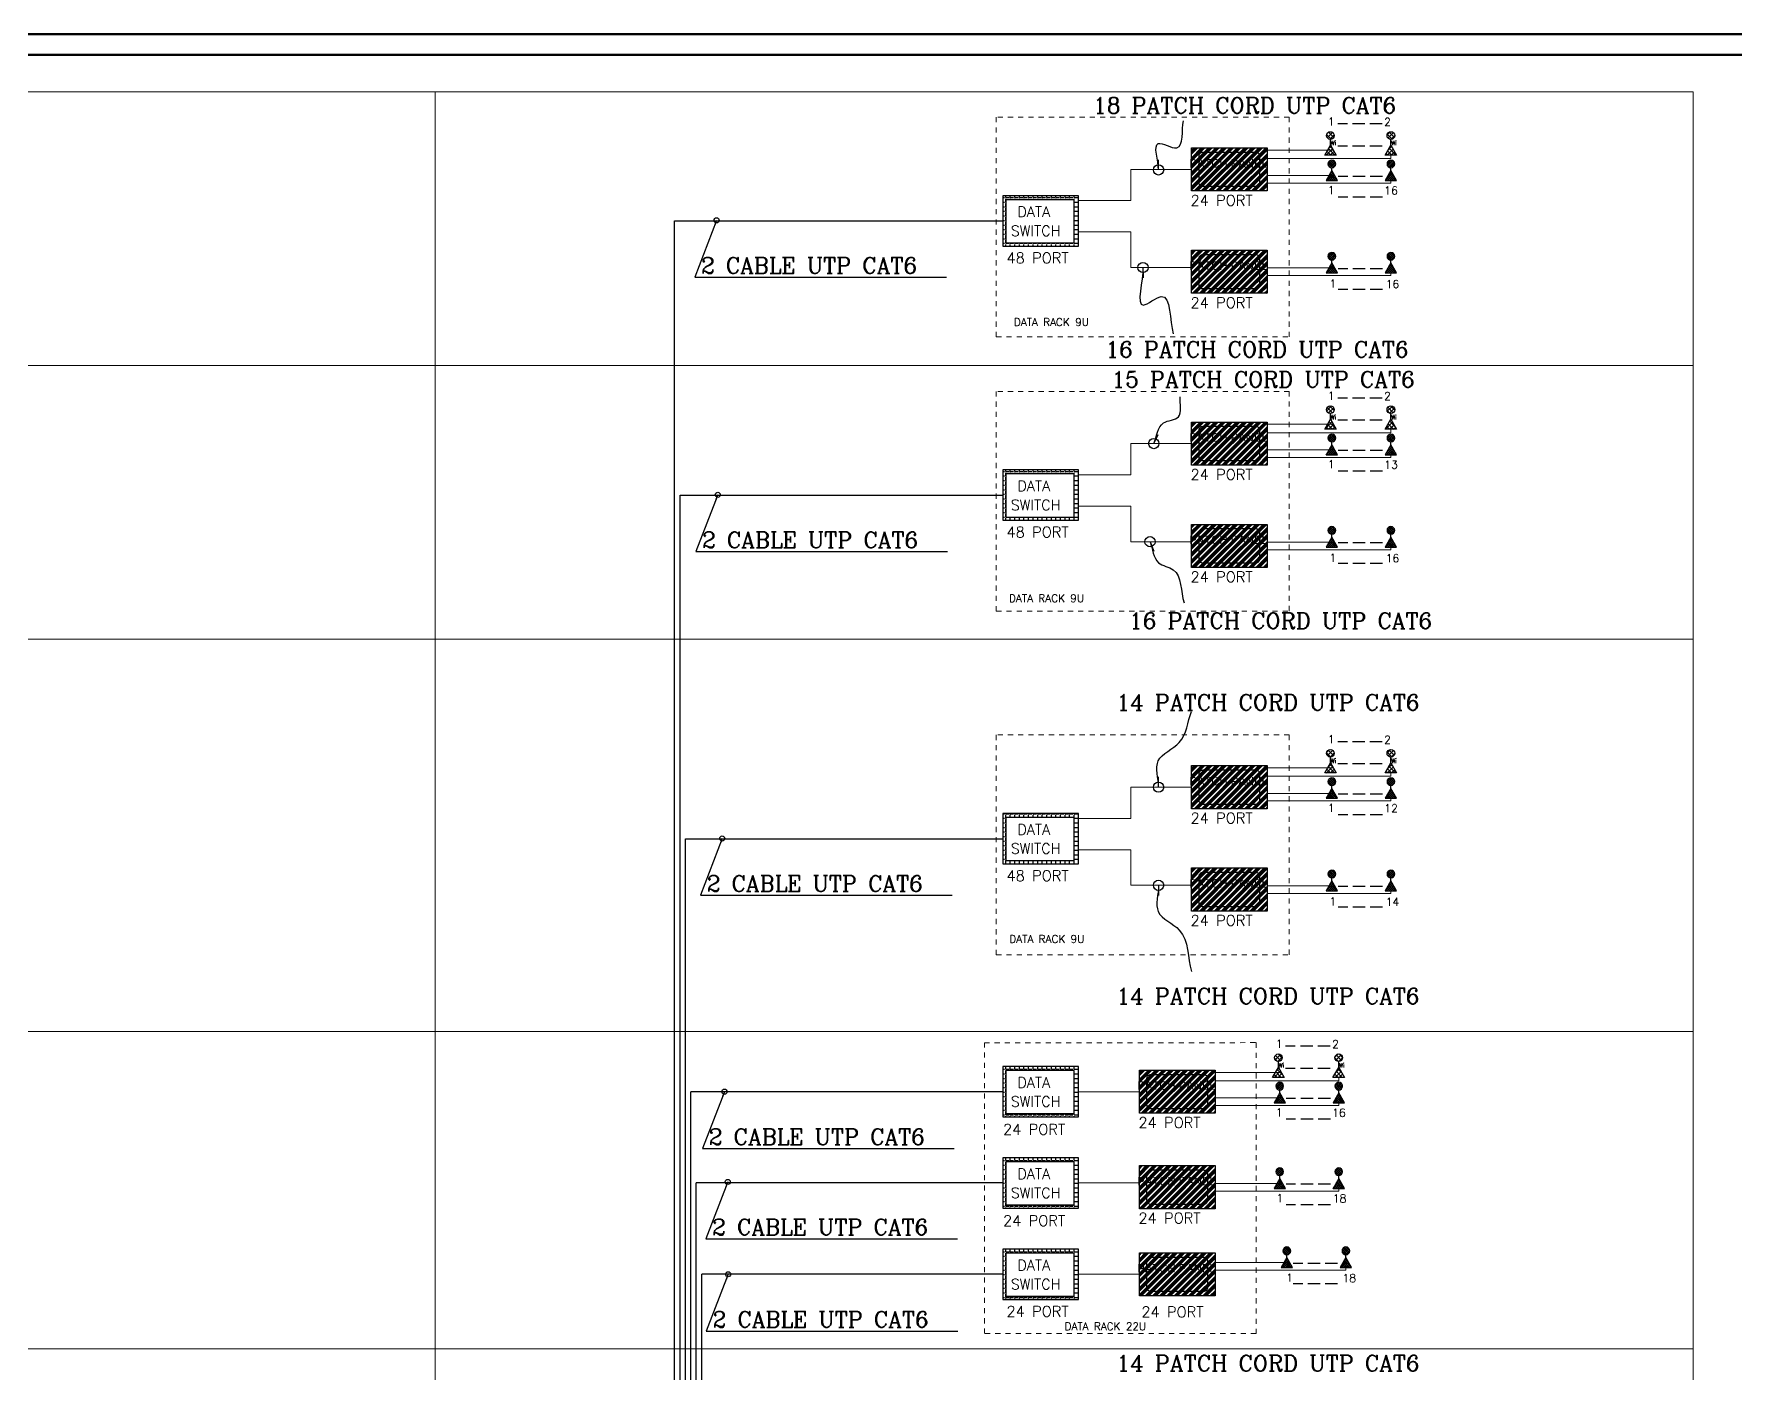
# Model space of a CAD drawing. Extents: x 846 to 947, y 421 to 797.
# Drawn here: x 879.64 to 912.92, y 461.68 to 487.89 of the extents above; entities that cross this region are included whole.
import ezdxf

# ---------------------------------------------------------------- set-up
doc = ezdxf.new("R2010")
doc.units = 0
doc.header["$MEASUREMENT"] = 0
doc.header["$PDMODE"] = 35
doc.linetypes.add('ACAD_ISO02W100', pattern=[15, 12, -3])
doc.linetypes.add('HIDDEN', pattern=[0.375, 0.25, -0.125])
doc.layers.get('0').update_dxf_attribs({"color": 252, "linetype": 'CONTINUOUS', "lineweight": 30})
doc.layers.get('Defpoints').update_dxf_attribs({"linetype": 'CONTINUOUS'})
for name, color, linetype in [('AR-1DIM-IN', 43, 'CONTINUOUS'), ('LC', 3, 'CONTINUOUS'), ('T-DATA', 135, 'CONTINUOUS'), ('TEL-DATA &TV', 135, 'CONTINUOUS'), ('WIRELESS', 121, 'CONTINUOUS')]:
    doc.layers.add(name, color=color, linetype=linetype)
for name, color, linetype, lineweight in [('TELEPHONE', 4, 'CONTINUOUS', 9), ('UG-BORDER', 20, 'CONTINUOUS', 80), ('WIRRING', 3, 'CONTINUOUS', 5)]:
    doc.layers.add(name, color=color, linetype=linetype, lineweight=lineweight)
doc.styles.add('08-M-BLDG-1_100', font='romans.shx', dxfattribs={"width": 0.75, "height": 300})
doc.styles.add('ARAB-7', font='arab-7.shx')
doc.styles.add('ROMANT', font='romant', dxfattribs={"height": 0.5})
doc.styles.add('WALEED', font='romanc.shx', dxfattribs={"height": 210})
doc.dimstyles.new('DIM-100-IN', dxfattribs={"dimtxt": 0.22, "dimasz": 0.1, "dimexe": 0.15, "dimexo": 2, "dimgap": 0.1, "dimtad": 0, "dimzin": 1, "dimdsep": 46, "dimtxsty": 'ARAB-7', "dimblk1": 'DIM-ST-IN', "dimblk2": 'DIM-ST-IN', "dimsah": 1, "dimcen": 2.5, "dimse1": 1, "dimse2": 1, "dimclre": 8, "dimclrt": 4, "dimadec": 0, "dimazin": 0, "dimtfac": 1, "dimtmove": 2, "dimatfit": 3, "dimldrblk": 'DIM-ST-IN', "dimfxl": 1, "dimtolj": 1, "dimtzin": 0, "dimarcsym": 0})
doc.dimstyles.get("Standard").update_dxf_attribs({"dimtxt": 0.12, "dimasz": 0.05, "dimexe": 0.18, "dimexo": 0.0625, "dimgap": 0.09, "dimtad": 0, "dimtih": 1, "dimtoh": 1, "dimzin": 0, "dimdsep": 46, "dimtxsty": 'Standard', "dimblk": 'DOT', "dimcen": 0.09, "dimadec": 0, "dimazin": 0, "dimtfac": 1, "dimtofl": 0, "dimtmove": 0, "dimatfit": 3, "dimldrblk": 'DOT', "dimfxl": 1, "dimtolj": 1, "dimtzin": 0, "dimarcsym": 0})

# ---------------------------------------------------------------- blocks, each defined once
blk = doc.blocks.new('DIM-ST-IN')
at = {"layer": 'AR-1DIM-IN', "color": 252, "ltscale": 0.05}
blk.add_line((0, 2.34), (0, -2.34), dxfattribs=at)
at = {"layer": 'AR-1DIM-IN', "ltscale": 0.05, "const_width": 0.515}
blk.add_lwpolyline([(0.26, 0, 1), (-0.26, 0, 1)], format="xyb", close=True, dxfattribs=at)
at = {"layer": 'Defpoints', "color": 0, "linetype": 'ByBlock'}
blk.add_point((0, 1.82), dxfattribs=at)
blk = doc.blocks.new('PATCH PANEL')
h = blk.add_hatch()
h.set_pattern_fill('ANSI34', color=23, scale=0.01, style=0)
h.set_pattern_definition([(45, (-1.42027, 0), (-0.134704, 0.134704), []), (45, (-1.37536, 0), (-0.134704, 0.134704), []), (45, (-1.33046, 0), (-0.134704, 0.134704), []), (45, (-1.28556, 0), (-0.134704, 0.134704), [])])
h.paths.add_polyline_path([(-1.42, 1.616), (-1.42, 0), (1.42, 0), (1.42, 1.616)])
h.paths.add_polyline_path([(-0.79, 1.218), (0.733, 1.218), (0.733, 0.403), (-0.79, 0.403)], flags=24)
at = {"layer": 'TEL-DATA &TV', "color": 3}
blk.add_lwpolyline([(-1.42, 1.616), (1.42, 1.616), (1.42, 0), (-1.42, 0)], close=True, dxfattribs=at)
at = {"layer": 'TEL-DATA &TV', "color": 2}
blk.add_lwpolyline([(-0.985, 1.455), (0.985, 1.455, -0.414214), (1.136, 1.304), (1.136, 0.312, -0.414214), (0.985, 0.162), (-0.985, 0.162, -0.414214), (-1.136, 0.312), (-1.136, 1.304, -0.414214)], format="xyb", close=True, dxfattribs=at)
at = {"layer": 'TEL-DATA &TV', "insert": (-0.028, 1.195), "char_height": 0.09052, "width": 3.27608, "attachment_point": 2}
blk.add_mtext('{\\H3.5x;\\C7;PATCH PANEL}', dxfattribs=at)
blk = doc.blocks.new('DATA SWITCH')
at = {"layer": 'T-DATA'}
h = blk.add_hatch(dxfattribs=at)
h.set_pattern_fill('ANGLE', color=3, scale=0.005, style=0)
h.set_pattern_definition([(0, (-35426.49308, 44693.405722), (0, 0.034925), [0.0254, -0.009525]), (90, (-35426.49308, 44693.405722), (-0.034925, 0), [0.0254, -0.009525])])
h.paths.add_polyline_path([(0.29, 0), (-0.29, 0), (-0.29, -0.385), (0.29, -0.385)])
h.paths.add_polyline_path([(0.257, -0.03), (-0.266, -0.03), (-0.266, -0.36), (0.257, -0.36)], flags=16)
h.paths.add_polyline_path([(-0.238, -0.328), (0.237, -0.328), (0.237, -0.208), (-0.238, -0.208)], flags=8)
h.paths.add_polyline_path([(-0.19, -0.182), (0.147, -0.182), (0.147, -0.062), (-0.19, -0.062)], flags=8)
at = {"layer": 'T-DATA', "color": 3}
for points in [[(0.29, 0), (-0.29, 0), (-0.29, -0.385), (0.29, -0.385)], [(0.257, -0.03), (-0.266, -0.03), (-0.266, -0.36), (0.257, -0.36)]]:
    blk.add_lwpolyline(points, close=True, dxfattribs=at)
at = {"layer": 'T-DATA', "color": 7, "style": 'ROMANT'}
for s, p in [('DATA', (-0.178, -0.162)), ('SWITCH', (-0.229, -0.308))]:
    blk.add_text(s, height=0.08, dxfattribs=at).set_placement(p)
blk = doc.blocks.new('WiFi')
at = {"layer": 'LC'}
h = blk.add_hatch(dxfattribs=at)
h.set_pattern_fill('ANSI37', color=24, scale=0.5, style=0)
h.paths.add_polyline_path([(2.326, -20.154), (2.201, -20.371), (2.451, -20.371)])
h.paths.add_polyline_path([(2.41, -19.945, 1), (2.243, -19.945, 1)])
at = {"layer": 'LC', "color": 3}
for p, q in [((2.201, -20.371), (2.326, -20.154)), ((2.326, -20.154), (2.326, -20.028)), ((2.326, -20.154), (2.451, -20.371)), ((2.451, -20.371), (2.201, -20.371))]:
    blk.add_line(p, q, dxfattribs=at)
blk.add_circle((2.326, -19.945), 0.0833, dxfattribs=at)
at = {"layer": 'LC', "color": 5, "insert": (2.333, -20.06), "char_height": 0.0972, "width": 3.54321, "attachment_point": 1, "style": '08-M-BLDG-1_100'}
blk.add_mtext('Wi', dxfattribs=at)
blk = doc.blocks.new('49')
at = {"layer": 'LC'}
h = blk.add_hatch(dxfattribs=at)
h.set_pattern_fill('ANSI37', color=24, scale=0.5, style=0)
h.paths.add_polyline_path([(0.316, -0.176), (-0.107, 0.068), (-0.106, -0.42)])
h.paths.add_polyline_path([(0.764, -0.176, 1), (0.439, -0.176, 1)])
at = {"layer": 'LC', "color": 3}
for p, q in [((-0.107, 0.068), (0.316, -0.176)), ((-0.106, -0.42), (-0.107, 0.068)), ((0.316, -0.176), (-0.106, -0.42)), ((0.316, -0.176), (0.439, -0.176))]:
    blk.add_line(p, q, dxfattribs=at)
blk.add_circle((0.602, -0.176), 0.163, dxfattribs=at)
blk = doc.blocks.new('_Dot')
at = {"color": 0, "linetype": 'ByBlock', "lineweight": -2}
blk.add_line((-0.5, 0), (-1, 0), dxfattribs=at)
at = {"color": 0, "linetype": 'ByBlock', "const_width": 0.5}
blk.add_lwpolyline([(-0.25, 0, 1), (0.25, 0, 1)], format="xyb", close=True, dxfattribs=at)

msp = doc.modelspace()

# ---------------------------------------------------------------- linework, layer by layer
at = {"layer": 'LC'}
for p, q in [((892.17, 432.988), (892.17, 484.237)), ((892.276, 432.988), (892.276, 478.874)), ((892.382, 432.988), (892.382, 472.152)), ((898.587, 467.203, 0.1), (892.488, 467.203, 0.1)), ((892.488, 432.988), (892.488, 467.203)), ((892.594, 432.988), (892.594, 465.417)), ((898.587, 465.417, 0.05), (892.594, 465.417, 0.002)), ((898.587, 463.63), (892.7, 463.63)), ((892.7, 432.988), (892.7, 463.63))]:
    msp.add_line(p, q, dxfattribs=at)
at = {"layer": 'TELEPHONE', "color": 6, "ltscale": 0.1}
for p, q in [((859.418, 486.76), (912.089, 486.76)), ((859.418, 486.76), (912.089, 486.76)), ((887.488, 422.287), (887.488, 486.76)), ((912.089, 422.287), (912.089, 486.76)), ((859.418, 481.408), (912.089, 481.408)), ((859.418, 476.056), (912.089, 476.056)), ((859.418, 468.383), (912.089, 468.383)), ((859.418, 462.172), (912.089, 462.172)), ((859.418, 462.172), (912.089, 462.172))]:
    msp.add_line(p, q, dxfattribs=at)
at = {"layer": 'UG-BORDER'}
for p, q in [((942.366, 487.893), (846.366, 487.893)), ((941.961, 487.488), (846.77, 487.488))]:
    msp.add_line(p, q, dxfattribs=at)
at = {"layer": 'WIRELESS', "color": 7, "linetype": 'ACAD_ISO02W100', "ltscale": 0.02}
for p, q in [((906.004, 486.134), (905.135, 486.134)), ((906.004, 485.7), (905.135, 485.7)), ((906.012, 485.108), (905.143, 485.108)), ((906.012, 484.704), (905.143, 484.704)), ((906.012, 483.3), (905.143, 483.3)), ((906.012, 482.897), (905.143, 482.897)), ((906.004, 480.771), (905.135, 480.771)), ((906.004, 480.337), (905.135, 480.337)), ((906.012, 479.745), (905.143, 479.745)), ((906.012, 479.341), (905.143, 479.341)), ((906.012, 477.937), (905.143, 477.937)), ((906.012, 477.534), (905.143, 477.534)), ((906.004, 474.049), (905.135, 474.049)), ((906.004, 473.615), (905.135, 473.615)), ((906.012, 473.023), (905.143, 473.023)), ((906.012, 472.619), (905.143, 472.619)), ((906.012, 471.215), (905.143, 471.215)), ((906.012, 470.812), (905.143, 470.812)), ((904.986, 468.093, 0.1), (904.117, 468.093, 0.1)), ((904.986, 467.659, 0.1), (904.117, 467.659, 0.1)), ((904.993, 467.067, 0.1), (904.125, 467.067, 0.1)), ((904.993, 466.663, 0.1), (904.125, 466.663, 0.1)), ((904.993, 465.392, 0.05), (904.125, 465.392, 0.05)), ((904.993, 464.988, 0.05), (904.125, 464.988, 0.05)), ((905.132, 463.844), (904.263, 463.844)), ((905.132, 463.441), (904.263, 463.441))]:
    msp.add_line(p, q, dxfattribs=at)
at = {"layer": 'WIRELESS', "color": 3}
for p, q in [((892.17, 484.237), (898.587, 484.237)), ((892.276, 478.874), (898.587, 478.874)), ((892.382, 472.152), (898.587, 472.152))]:
    msp.add_line(p, q, dxfattribs=at)
at = {"layer": 'WIRRING', "linetype": 'Continuous'}
for p, q in [((903.757, 485.622), (905.05, 485.622)), ((903.757, 485.457), (906.174, 485.457)), ((906.174, 485.525), (906.174, 485.457)), ((903.757, 485.124), (905.077, 485.124)), ((906.174, 484.975), (903.757, 484.975)), ((906.174, 485.026), (906.174, 484.975)), ((900.069, 484.635), (901.087, 484.635)), ((900.069, 484.021), (901.087, 484.021)), ((903.757, 483.316), (905.077, 483.316)), ((906.174, 483.219), (906.174, 483.168)), ((906.174, 483.168), (903.757, 483.168)), ((903.757, 480.259), (905.05, 480.259)), ((903.757, 480.094), (906.174, 480.094)), ((906.174, 480.162), (906.174, 480.094)), ((903.757, 479.761), (905.077, 479.761)), ((906.174, 479.612), (903.757, 479.612)), ((906.174, 479.663), (906.174, 479.612)), ((900.069, 479.272), (901.087, 479.272)), ((900.069, 478.658), (901.087, 478.658)), ((903.757, 477.953), (905.077, 477.953)), ((906.174, 477.804), (903.757, 477.804)), ((906.174, 477.855), (906.174, 477.804)), ((903.757, 473.537), (905.05, 473.537)), ((903.757, 473.372), (906.174, 473.372)), ((906.174, 473.44), (906.174, 473.372)), ((903.757, 473.039), (905.077, 473.039)), ((906.174, 472.89), (903.757, 472.89)), ((906.174, 472.941), (906.174, 472.89)), ((900.069, 472.55), (901.087, 472.55)), ((900.069, 471.936), (901.087, 471.936)), ((903.757, 471.231), (905.077, 471.231)), ((906.174, 471.083), (903.757, 471.083)), ((906.174, 471.134), (906.174, 471.083)), ((902.739, 467.581, 0.1), (904.032, 467.581, 0.1)), ((902.739, 467.416, 0.1), (905.156, 467.416, 0.1)), ((905.156, 467.483, 0.1), (905.156, 467.416, 0.1)), ((902.739, 467.083, 0.1), (904.059, 467.083, 0.1)), ((905.156, 466.934, 0.1), (902.739, 466.934, 0.1)), ((905.156, 466.985, 0.1), (905.156, 466.934, 0.1)), ((902.739, 465.407, 0.05), (904.059, 465.407, 0.05)), ((905.156, 465.259, 0.05), (902.739, 465.259, 0.05)), ((905.156, 465.31, 0.05), (905.156, 465.259, 0.05)), ((902.739, 463.86), (904.197, 463.86)), ((905.294, 463.712), (902.739, 463.712)), ((905.294, 463.763), (905.294, 463.712))]:
    msp.add_line(p, q, dxfattribs=at)
at = {"layer": 'WIRRING'}
for p, q in [((902.275, 485.244), (901.087, 485.244)), ((901.087, 485.244), (901.087, 484.635)), ((901.087, 484.021), (901.087, 483.325)), ((902.275, 483.325), (901.087, 483.325)), ((902.275, 479.881), (901.087, 479.881)), ((901.087, 479.881), (901.087, 479.272)), ((901.087, 478.658), (901.087, 477.962)), ((902.275, 477.962), (901.087, 477.962)), ((902.275, 473.16), (901.087, 473.16)), ((901.087, 473.16), (901.087, 472.55)), ((901.087, 471.936), (901.087, 471.24)), ((902.275, 471.24), (901.087, 471.24)), ((901.257, 467.203, 0.1), (900.069, 467.203, 0.1)), ((901.257, 465.417, 0.05), (900.069, 465.417, 0.05)), ((901.257, 463.63), (900.069, 463.63))]:
    msp.add_line(p, q, dxfattribs=at)
at = {"layer": 'WIRRING', "color": 2, "linetype": 'HIDDEN', "ltscale": 0.3}
for points in [[(898.46, 481.967), (904.188, 481.967), (904.188, 486.266), (898.46, 486.266)], [(898.46, 476.604), (904.188, 476.604), (904.188, 480.903), (898.46, 480.903)], [(898.46, 469.882), (904.188, 469.882), (904.188, 474.181), (898.46, 474.181)], [(898.226, 468.158), (903.539, 468.162), (903.539, 462.474), (898.226, 462.47)]]:
    msp.add_lwpolyline(points, close=True, dxfattribs=at)

# ---------------------------------------------------------------- block references
at = {"layer": 'LC', "color": 3, "xscale": 0.8999999999999772, "yscale": 0.8999999999999772, "zscale": 0.8999999999999772}
for p in [(902.9, 503.858), (904.081, 503.858), (902.9, 498.495), (904.081, 498.495), (902.9, 491.774), (904.081, 491.774), (901.882, 485.817, 0.1), (903.062, 485.817, 0.1)]:
    msp.add_blockref('WiFi', p, dxfattribs=at)
at = {"layer": 'LC', "yscale": 0.4611865407903224, "zscale": 0.461186540775732, "rotation": 270.0386575316179}
for p, xscale in [((905.102, 485.075), -0.4611865407808537), ((906.256, 485.075), -0.4611865407808537), ((905.102, 483.268), -0.4611865407808537), ((906.256, 483.268), -0.4611865407808537), ((905.102, 479.712), -0.4611865407808538), ((906.256, 479.712), -0.4611865407808538), ((905.102, 477.905), -0.4611865407808537), ((906.256, 477.905), -0.4611865407808537), ((905.102, 472.991), -0.4611865407808539), ((906.256, 472.991), -0.4611865407808539), ((905.102, 471.183), -0.4611865407808538), ((906.256, 471.183), -0.4611865407808538), ((904.084, 467.034, 0.1), -0.4611865407808538), ((905.237, 467.034, 0.1), -0.4611865407808538), ((904.084, 465.359, 0.05), -0.4611865407808537), ((905.237, 465.359, 0.05), -0.4611865407808537), ((904.222, 463.812), -0.4611865407808537), ((905.376, 463.812), -0.4611865407808537)]:
    msp.add_blockref('49', p, dxfattribs=dict(at, xscale=xscale))
at = {"layer": 'T-DATA', "xscale": 2.555979794156769, "yscale": 2.555979794159384, "zscale": 2.555979794158239}
for p in [(899.328, 484.728), (899.328, 479.365), (899.328, 472.644), (899.328, 467.695, 0.1), (899.328, 465.908, 0.05), (899.328, 464.122)]:
    msp.add_blockref('DATA SWITCH', p, dxfattribs=at)
at = {"layer": 'WIRELESS', "color": 23, "xscale": 0.5216608053009395, "yscale": 0.5216608053009395, "zscale": 0.5216608053009395}
for p in [(903.016, 484.823), (903.016, 482.821), (903.016, 479.46), (903.016, 477.458), (903.016, 472.738), (903.016, 470.736), (901.998, 466.782, 0.1), (901.998, 464.913, 0.05), (901.998, 463.208)]:
    msp.add_blockref('PATCH PANEL', p, dxfattribs=at)

# ---------------------------------------------------------------- texts
at = {"layer": 'T-DATA', "color": 7, "style": 'ROMANT'}
for s, p in [('24 PORT', (902.257, 484.535)), ('48 PORT', (898.659, 483.408)), ('24 PORT', (902.257, 482.533)), ('24 PORT', (902.257, 479.172)), ('48 PORT', (898.659, 478.045)), ('24 PORT', (902.257, 477.17)), ('24 PORT', (902.257, 472.45)), ('48 PORT', (898.659, 471.323)), ('24 PORT', (902.257, 470.448)), ('24 PORT', (898.591, 466.361, 0.1)), ('24 PORT', (901.239, 466.494, 0.1)), ('24 PORT', (898.591, 464.575, 0.05)), ('24 PORT', (901.239, 464.625, 0.05)), ('24 PORT', (898.659, 462.801)), ('24 PORT', (901.296, 462.79))]:
    msp.add_text(s, height=0.2087, dxfattribs=at).set_placement(p)
at = {"layer": 'T-DATA', "color": 4, "style": 'ROMANT'}
for s, p in [('DATA RACK 9U', (898.803, 482.182)), ('DATA RACK 9U', (898.709, 476.781)), ('DATA RACK 9U', (898.715, 470.116)), ('DATA RACK 22U', (899.794, 462.539))]:
    msp.add_text(s, height=0.15024, dxfattribs=at).set_placement(p)
at = {"layer": 'WIRELESS', "color": 7, "style": 'WALEED'}
for s, height, p in [('1', 0.156, (904.943, 486.103)), ('2', 0.156, (906.044, 486.095)), ('1', 0.156, (904.943, 484.761)), ('16', 0.1565, (906.044, 484.754)), ('1', 0.156, (904.971, 482.932)), ('16', 0.1565, (906.072, 482.924)), ('1', 0.156, (904.943, 480.74)), ('2', 0.156, (906.044, 480.732)), ('1', 0.156, (904.943, 479.398)), ('13', 0.1565, (906.044, 479.39)), ('1', 0.156, (904.971, 477.569)), ('16', 0.1565, (906.072, 477.561)), ('1', 0.156, (904.943, 474.018)), ('2', 0.156, (906.044, 474.01)), ('1', 0.156, (904.943, 472.677)), ('12', 0.1565, (906.044, 472.669)), ('1', 0.156, (904.971, 470.847)), ('14', 0.1565, (906.072, 470.839)), ('1', 0.156, (903.925, 468.062, 0.1)), ('2', 0.156, (905.025, 468.054, 0.1)), ('1', 0.156, (903.925, 466.72, 0.1)), ('16', 0.1565, (905.025, 466.712, 0.1)), ('1', 0.156, (903.937, 465.043, 0.05)), ('18', 0.1565, (905.037, 465.036, 0.05)), ('1', 0.156, (904.126, 463.487)), ('18', 0.1565, (905.227, 463.479))]:
    msp.add_text(s, height=height, dxfattribs=at).set_placement(p)
at = {"layer": 'WIRRING', "color": 7, "style": 'WALEED'}
for s, p in [('18 PATCH CORD UTP CAT6', (900.352, 486.34)), ('2 CABLE UTP CAT6', (892.686, 483.209)), ('16 PATCH CORD UTP CAT6', (900.594, 481.568)), ('15 PATCH CORD UTP CAT6', (900.713, 480.981)), ('2 CABLE UTP CAT6', (892.708, 477.839)), ('16 PATCH CORD UTP CAT6', (901.055, 476.259)), ('14 PATCH CORD UTP CAT6', (900.808, 474.662)), ('2 CABLE UTP CAT6', (892.799, 471.117)), ('14 PATCH CORD UTP CAT6', (900.808, 468.918)), ('2 CABLE UTP CAT6', (892.839, 466.164)), ('2 CABLE UTP CAT6', (892.905, 464.399)), ('2 CABLE UTP CAT6', (892.913, 462.592)), ('14 PATCH CORD UTP CAT6', (900.808, 461.734))]:
    msp.add_text(s, height=0.313, dxfattribs=at).set_placement(p)

# ---------------------------------------------------------------- leaders
at = {"layer": 'WIRRING', "color": 7, "linetype": 'ByBlock', "path_type": 1}
for points in [[(901.633, 485.235), (901.627, 485.75), (901.987, 485.667), (902.123, 486.195)], [(901.328, 483.325), (901.338, 482.591), (901.685, 482.758), (901.921, 482.029)], [(901.538, 479.881), (901.728, 480.284), (902.02, 480.403), (902.056, 480.796)], [(901.465, 477.962), (901.633, 477.55), (901.918, 477.414), (902.132, 476.769)], [(901.633, 473.16), (901.627, 473.675), (902.037, 474.035), (902.278, 474.637)], [(901.633, 471.24), (901.627, 470.725), (902.037, 470.364), (902.278, 469.551)]]:
    msp.add_leader(points, dimstyle='DIM-100-IN', override={"dimasz": 0.2, "dimgap": 0.1, "dimtad": 0, "dimldrblk": 'Origin', "dimfxl": 1.25, "dimfxlon": 1}, dxfattribs=at)
at = {"layer": 'WIRRING', "color": 1, "linetype": 'Continuous'}
for points in [[(892.99, 484.248), (892.562, 483.138), (897.483, 483.138)], [(893.012, 478.878), (892.584, 477.768), (897.505, 477.768)], [(893.102, 472.156), (892.674, 471.045), (897.595, 471.045)], [(893.143, 467.203), (892.715, 466.093), (897.636, 466.093)], [(893.209, 465.438), (892.781, 464.327), (897.702, 464.327)], [(893.217, 463.631), (892.789, 462.521), (897.71, 462.521)]]:
    msp.add_leader(points, dimstyle='Standard', override={"dimasz": 0.1, "dimldrblk": 'DotBlank'}, dxfattribs=at)

doc.saveas('drawing.dxf')
